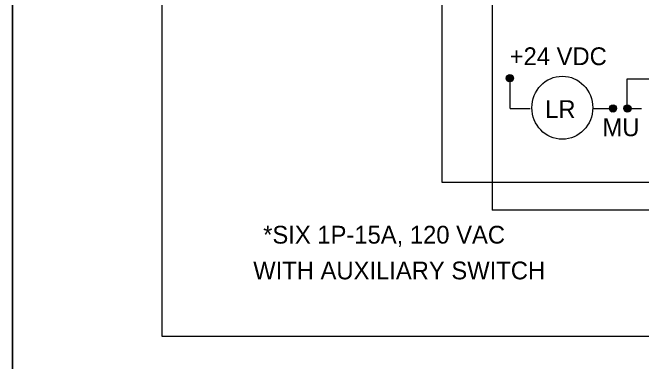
# Model space of a CAD drawing. Extents: x -7945 to 2566, y -1675 to 1489.
# Drawn here: x -5695.4 to -5444, y 899.9 to 1039.3 of the extents above; entities that cross this region are included whole.
import ezdxf

# ---------------------------------------------------------------- set-up
doc = ezdxf.new("R2010")
doc.units = 0
for name, color, linetype in [('Level 1', 7, 'Continuous'), ('Level 6', 7, 'Continuous'), ('P_ODOT_PLAN_Border', 7, 'Continuous')]:
    doc.layers.add(name, color=color, linetype=linetype)

msp = doc.modelspace()

# ---------------------------------------------------------------- linework, layer by layer
at = {"layer": 'Level 1'}
for p, q in [((-5503.7, 1293.47), (-5503.7, 960.3)), ((-5523.73, 971.41), (-5523.73, 1163.91)), ((-5498.05, 1013.08), (-5495.36, 1013.78)), ((-5498.01, 1013.42), (-5495.53, 1014.05)), ((-5498.01, 1012.79), (-5495.22, 1013.49)), ((-5497.92, 1013.73), (-5495.76, 1014.27)), ((-5497.92, 1012.49), (-5495.19, 1013.17)), ((-5497.75, 1014.01), (-5496.1, 1014.44)), ((-5497.76, 1012.19), (-5495.21, 1012.82)), ((-5497.51, 1011.97), (-5495.35, 1012.44)), ((-5497.14, 1011.72), (-5495.62, 1012.05)), ((-5496.55, 1001.02), (-5496.55, 1012.87)), ((-5449.7, 1001.02), (-5449.7, 1012.87)), ((-5449.7, 1012.87), (-5376.41, 1012.87)), ((-5496.55, 1001.02), (-5488.46, 1001.02)), ((-5463.5, 1001.02), (-5455.45, 1001.02)), ((-5456.82, 1000.98), (-5454.12, 1001.68)), ((-5456.77, 1001.32), (-5454.29, 1001.95)), ((-5456.77, 1000.69), (-5453.99, 1001.39)), ((-5456.68, 1001.63), (-5454.53, 1002.17)), ((-5456.68, 1000.39), (-5453.96, 1001.07)), ((-5456.53, 1000.09), (-5453.98, 1000.72)), ((-5456.51, 1001.91), (-5454.87, 1002.34)), ((-5451.06, 1000.98), (-5448.37, 1001.68)), ((-5451.02, 1001.32), (-5448.54, 1001.95)), ((-5451.02, 1000.69), (-5448.24, 1001.39)), ((-5450.93, 1001.63), (-5448.78, 1002.17)), ((-5450.93, 1000.39), (-5448.2, 1001.07)), ((-5450.77, 1000.09), (-5448.22, 1000.72)), ((-5450.76, 1001.91), (-5449.11, 1002.34)), ((-5449.7, 1001.02), (-5444.06, 1001.02)), ((-5456.28, 999.87), (-5454.11, 1000.34)), ((-5455.91, 999.62), (-5454.38, 999.95)), ((-5450.52, 999.87), (-5448.36, 1000.34)), ((-5450.15, 999.62), (-5448.63, 999.95)), ((-5303.46, 971.41), (-5523.73, 971.41)), ((-5169.02, 960.3), (-5503.7, 960.3))]:
    msp.add_line(p, q, dxfattribs=at)
msp.add_lwpolyline([(-5077.85, 1401.12), (-5077.85, 909.83), (-5635.62, 909.83), (-5635.62, 1401.12)], close=True, dxfattribs=at)
for centre, major_axis in [((-5496.61, 1013.11), (0, 1.48)), ((-5475.66, 1001.3), (0, 12.59)), ((-5455.38, 1001.01), (0, 1.48)), ((-5449.62, 1001.01), (0, 1.48))]:
    msp.add_ellipse(centre, major_axis=major_axis, ratio=0.965909, dxfattribs=at)
at = {"layer": 'Level 6'}
msp.add_lwpolyline([(-5695.42, 1463.81), (-4695.42, 1463.81), (-4695.42, -136.19), (-5695.42, -136.19)], close=True, dxfattribs=at)
at = {"layer": 'P_ODOT_PLAN_Border'}
msp.add_lwpolyline([(-4695.42, -136.19), (-4695.42, 1463.81), (-5695.42, 1463.81), (-5695.42, -136.19)], close=True, dxfattribs=at)

# ---------------------------------------------------------------- texts
at = {"layer": 'Level 1'}
for s, height, p in [('+24 VDC', 7.108, (-5496.7, 1018.31)), ('LR', 7.108, (-5482.53, 997.18)), ('MU', 7.108, (-5459.59, 989.9)), ('*SIX 1P-15A, 120 VAC', 7.1077, (-5595.24, 946.99)), ('WITH AUXILIARY SWITCH', 7.1077, (-5599.22, 932.7))]:
    msp.add_text(s, height=height, dxfattribs=at).set_placement(p)

doc.saveas('drawing.dxf')
